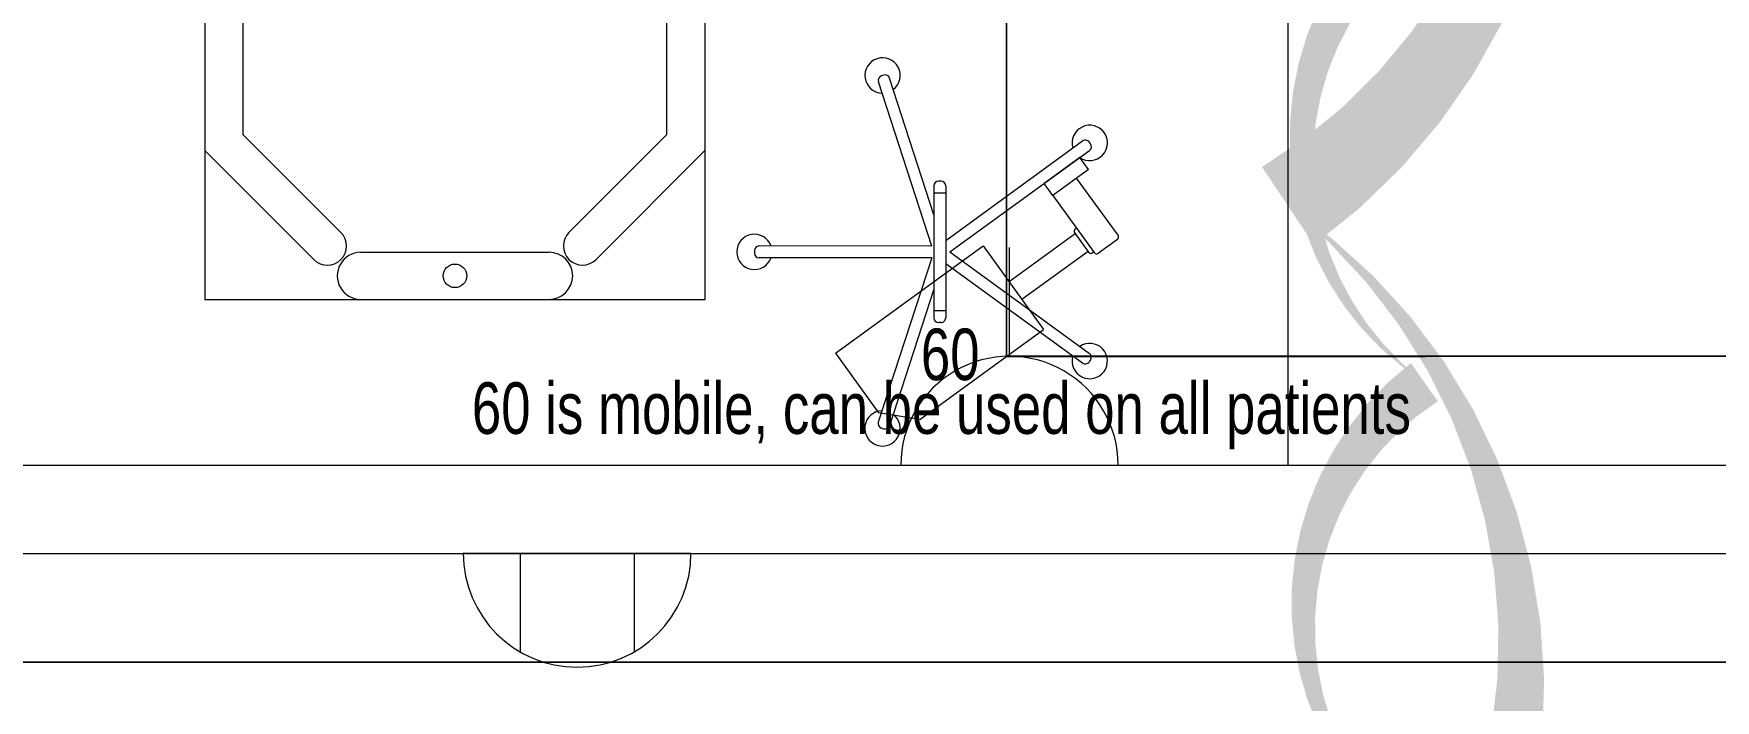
# Model space of a CAD drawing. Header units: metres. Extents: x 75097 to 220695, y -1557923 to -1361206.
# Drawn here: x 110130 to 112987, y -1461222 to -1460090 of the extents above; entities that cross this region are included whole.
import ezdxf

# ---------------------------------------------------------------- set-up
doc = ezdxf.new("R2010")
doc.units = ezdxf.units.M
doc.layers.get('0').update_dxf_attribs({"lineweight": 0})
for name, color, linetype, lineweight in [('A-100 - Copy$0$Medical Equipment and Furniture', 8, 'Continuous', 0), ('A-100 - Copy$0$Medical Equipment and Furniture1', 8, 'Continuous', 5), ('A-100 - Copy$0$Walls', 8, 'Continuous', 0)]:
    doc.layers.add(name, color=color, linetype=linetype, lineweight=lineweight)
for name, color, linetype, lineweight, true_color in [('E-POWR', 7, 'Continuous', 9, 0x4e7e3e), ('EXF', 7, 'Continuous', 0, 0x4e7e3e), ('REV 01', 7, 'Continuous', 0, 0xe41b4d)]:
    doc.layers.add(name, color=color, linetype=linetype, lineweight=lineweight, true_color=true_color)
doc.styles.add('A-100 - Copy$0$X3G_ENTITY_257CFD', font='swisscl.ttf', dxfattribs={"height": 200})

# ---------------------------------------------------------------- blocks, each defined once
blk = doc.blocks.new('NORMAL SOCKET')
at = {"layer": 'E-POWR'}
for p, q in [((0, 307.7), (0, 615.4)), ((-307.7, 0), (307.7, 0))]:
    blk.add_line(p, q, dxfattribs=at)
blk.add_ellipse((0, 0), major_axis=(32.8, 305.9), ratio=1, start_param=4.81904, end_param=7.960633, dxfattribs=at)
blk = doc.blocks.new('MECH UPDATED')
at = {"layer": 'EXF', "color": 85, "elevation": 0}
for points in [[(101035.6, -1363352.2), (101035.5, -1363739)], [(101035.6, -1363448.9), (101203.1, -1363448.9)], [(101035.5, -1363642.3), (101203, -1363642.4)]]:
    blk.add_lwpolyline(points, dxfattribs=at)
at = {"layer": 'EXF', "color": 85}
blk.add_arc((101035.5, -1363545.6, 0), 193.4, 269.9854, 89.9854, dxfattribs=at)
blk = doc.blocks.new('*X149')
for p, q in [((5, 3), (5, 3)), ((5, 3), (5, 3)), ((5, 3), (5, 3)), ((5, 3), (5, 3)), ((5, 3), (5, 3)), ((5, 3), (5, 3)), ((5, 3), (5, 3)), ((5, 3), (5, 3)), ((5, 3), (5, 3)), ((5, 3), (5, 3)), ((5, 3), (5, 3)), ((5, 3), (5, 3)), ((5, 3), (5, 3)), ((5, 3), (5, 3)), ((5, 3), (5, 3)), ((5, 3), (5, 3)), ((5, 3), (5, 3)), ((5, 3), (5, 3)), ((5, 3), (5, 3)), ((5, 3), (5, 3)), ((5, 3), (5, 3)), ((5, 3), (5, 3)), ((5, 3), (5, 3)), ((5, 3), (5, 3)), ((5, 3), (5, 3)), ((5, 3), (5, 3)), ((5, 3), (5, 3)), ((5, 3), (5, 3)), ((5, 3), (5, 3)), ((5, 3), (5, 3)), ((5, 3), (5, 3)), ((5, 3), (5, 3)), ((5, 3), (5, 3)), ((5, 3), (5, 3)), ((5, 3), (5, 3)), ((5, 3), (5, 3)), ((5, 3), (5, 3)), ((5, 3), (5, 3)), ((5, 3), (5, 3)), ((5, 3), (5, 3)), ((5, 3), (5, 3)), ((5, 3), (5, 3)), ((5, 3), (5, 3)), ((5, 3), (5, 3)), ((5, 3), (5, 3)), ((5, 3), (5, 3)), ((5, 3), (5, 3)), ((5, 3), (5, 3)), ((5, 3), (5, 3)), ((5, 3), (5, 3)), ((5, 3), (5, 3)), ((5, 3), (5, 3)), ((5, 3), (5, 3)), ((5, 3), (5, 3)), ((5, 3), (5, 3)), ((5, 3), (5, 3)), ((5, 3), (5, 3)), ((5, 3), (5, 3)), ((5, 3), (5, 3)), ((5, 3), (5, 3)), ((5, 3), (5, 3)), ((5, 3), (5, 3)), ((5, 3), (5, 3)), ((5, 3), (5, 3)), ((5, 3), (5, 3)), ((5, 3), (5, 3)), ((6, 3), (5, 3)), ((5, 3), (5, 3)), ((6, 3), (5, 3)), ((5, 3), (5, 3)), ((6, 3), (5, 3)), ((5, 3), (5, 3)), ((6, 3), (5, 3)), ((5, 3), (5, 3)), ((5, 3), (5, 3)), ((5, 3), (5, 3)), ((5, 3), (5, 3)), ((5, 3), (5, 3)), ((5, 3), (5, 3)), ((5, 3), (5, 3)), ((5, 3), (5, 3)), ((5, 3), (5, 3)), ((5, 3), (5, 3)), ((5, 3), (5, 3)), ((5, 3), (5, 3)), ((5, 3), (5, 3)), ((5, 3), (5, 3)), ((5, 3), (5, 3)), ((5, 3), (5, 3)), ((5, 3), (5, 3)), ((5, 3), (5, 3)), ((5, 3), (5, 3)), ((5, 3), (5, 3)), ((5, 3), (5, 3)), ((5, 3), (5, 3)), ((5, 3), (5, 3)), ((6, 3), (6, 3)), ((6, 3), (6, 3)), ((6, 3), (6, 3)), ((6, 3), (6, 3)), ((6, 3), (6, 3)), ((6, 3), (6, 3)), ((6, 3), (6, 3)), ((6, 3), (6, 3)), ((6, 3), (6, 3)), ((6, 3), (6, 3)), ((6, 3), (6, 3)), ((6, 3), (6, 3)), ((6, 3), (6, 3)), ((6, 3), (6, 3)), ((6, 3), (6, 3)), ((6, 3), (6, 3)), ((6, 3), (6, 3)), ((6, 3), (6, 3)), ((6, 3), (6, 3)), ((6, 3), (6, 3)), ((6, 3), (6, 3)), ((6, 3), (6, 3)), ((6, 3), (6, 3)), ((6, 3), (6, 3)), ((6, 3), (6, 3)), ((6, 3), (6, 3)), ((6, 3), (6, 3)), ((6, 3), (6, 3)), ((6, 3), (6, 3)), ((6, 3), (6, 3)), ((6, 3), (6, 3)), ((6, 3), (6, 3)), ((6, 3), (6, 3)), ((6, 3), (6, 3)), ((6, 3), (6, 3)), ((6, 3), (6, 3)), ((6, 3), (6, 3)), ((6, 3), (6, 3)), ((6, 3), (6, 3)), ((6, 3), (6, 3)), ((6, 3), (6, 3)), ((6, 3), (6, 3)), ((6, 3), (6, 3)), ((6, 3), (6, 3)), ((6, 3), (6, 3)), ((6, 3), (6, 3)), ((6, 3), (6, 3)), ((6, 3), (6, 3)), ((6, 3), (6, 3)), ((6, 3), (6, 3)), ((6, 3), (6, 3)), ((6, 3), (6, 3)), ((6, 3), (6, 3)), ((6, 3), (6, 3)), ((6, 3), (6, 3)), ((6, 3), (6, 3)), ((6, 3), (6, 3)), ((6, 3), (6, 3)), ((6, 3), (6, 3)), ((6, 3), (6, 3)), ((6, 3), (6, 3)), ((6, 3), (6, 3)), ((6, 3), (6, 3)), ((6, 3), (6, 3)), ((6, 3), (6, 3)), ((6, 3), (6, 3)), ((6, 3), (6, 3)), ((6, 3), (6, 3)), ((6, 3), (6, 3)), ((6, 3), (6, 3)), ((6, 3), (6, 3)), ((6, 3), (6, 3)), ((6, 3), (6, 3)), ((6, 3), (6, 3)), ((6, 3), (6, 3)), ((6, 3), (6, 3)), ((6, 3), (6, 3)), ((6, 3), (6, 3)), ((6, 3), (6, 3)), ((6, 3), (6, 3)), ((6, 3), (6, 3)), ((6, 3), (6, 3)), ((6, 3), (6, 3)), ((6, 3), (6, 3)), ((6, 3), (6, 3)), ((6, 3), (6, 3)), ((6, 3), (6, 3)), ((6, 3), (6, 3)), ((6, 3), (6, 3)), ((6, 3), (6, 3)), ((6, 3), (6, 3)), ((6, 3), (6, 3)), ((6, 3), (6, 3)), ((6, 3), (6, 3)), ((6, 3), (6, 3)), ((6, 3), (6, 3)), ((6, 3), (6, 3)), ((6, 3), (6, 3)), ((6, 3), (6, 3)), ((6, 3), (6, 3)), ((6, 3), (6, 3)), ((6, 3), (6, 3)), ((6, 3), (6, 3)), ((6, 3), (6, 3)), ((6, 3), (6, 3)), ((6, 3), (6, 3)), ((6, 3), (6, 3)), ((6, 3), (6, 3)), ((6, 3), (6, 3)), ((6, 3), (6, 3)), ((6, 3), (6, 3)), ((6, 3), (6, 3)), ((6, 3), (6, 3)), ((6, 3), (6, 3)), ((6, 3), (6, 3)), ((6, 3), (6, 3)), ((6, 3), (6, 3)), ((6, 3), (6, 3)), ((6, 3), (6, 3)), ((6, 3), (6, 3)), ((6, 3), (6, 3)), ((6, 3), (6, 3)), ((6, 3), (6, 3)), ((6, 3), (6, 3)), ((6, 3), (6, 3)), ((6, 3), (6, 3)), ((6, 3), (6, 3)), ((6, 3), (6, 3)), ((6, 3), (6, 3)), ((6, 3), (6, 3)), ((6, 3), (6, 3)), ((6, 3), (6, 3)), ((6, 3), (6, 3)), ((6, 3), (6, 3)), ((6, 3), (6, 3)), ((6, 3), (6, 3)), ((6, 3), (6, 3)), ((6, 3), (6, 3)), ((6, 3), (6, 3)), ((6, 3), (6, 3)), ((6, 3), (6, 3)), ((6, 3), (6, 3)), ((6, 3), (6, 3)), ((6, 3), (6, 3)), ((6, 3), (6, 3)), ((6, 3), (6, 3)), ((6, 3), (6, 3)), ((6, 3), (6, 3)), ((6, 3), (6, 3)), ((6, 3), (6, 3)), ((6, 3), (6, 3)), ((6, 3), (6, 3)), ((6, 3), (6, 3)), ((6, 3), (6, 3)), ((6, 3), (6, 3)), ((6, 3), (6, 3)), ((6, 3), (6, 3)), ((6, 3), (6, 3)), ((6, 3), (6, 3)), ((6, 3), (6, 3)), ((6, 3), (6, 3)), ((6, 3), (6, 3)), ((6, 3), (6, 3)), ((6, 3), (6, 3)), ((6, 3), (6, 3)), ((6, 3), (6, 3)), ((6, 3), (6, 3)), ((6, 3), (6, 3)), ((6, 3), (6, 3)), ((6, 3), (6, 3)), ((6, 3), (6, 3)), ((6, 3), (6, 3)), ((6, 3), (6, 3)), ((6, 3), (6, 3)), ((6, 3), (6, 3)), ((6, 3), (6, 3)), ((6, 3), (6, 3)), ((6, 3), (6, 3)), ((6, 3), (6, 3)), ((6, 3), (6, 3)), ((6, 3), (6, 3)), ((6, 3), (6, 3)), ((6, 3), (6, 3)), ((6, 3), (6, 3)), ((6, 3), (6, 3)), ((6, 3), (6, 3)), ((6, 3), (6, 3)), ((6, 3), (6, 3)), ((6, 3), (6, 3)), ((6, 3), (6, 3)), ((6, 3), (6, 3)), ((6, 3), (6, 3)), ((6, 3), (6, 3)), ((6, 3), (6, 3)), ((6, 3), (6, 3)), ((6, 3), (6, 3)), ((6, 3), (6, 3)), ((6, 3), (6, 3)), ((6, 3), (6, 3)), ((6, 3), (6, 3)), ((6, 3), (6, 3)), ((6, 3), (6, 3)), ((6, 3), (6, 3)), ((6, 3), (6, 3)), ((6, 3), (5, 3)), ((6, 3), (5, 3)), ((6, 3), (5, 3)), ((6, 3), (5, 3)), ((6, 3), (5, 3)), ((6, 3), (6, 3)), ((6, 3), (6, 3)), ((6, 3), (6, 3)), ((6, 3), (6, 3)), ((6, 3), (6, 3)), ((6, 3), (6, 3)), ((6, 3), (6, 3)), ((6, 3), (6, 3)), ((6, 3), (6, 3)), ((6, 3), (6, 3)), ((6, 3), (6, 3)), ((6, 3), (6, 3)), ((6, 3), (6, 3)), ((6, 3), (6, 3)), ((6, 3), (6, 3)), ((6, 3), (6, 3)), ((6, 3), (6, 3)), ((6, 3), (6, 3)), ((6, 3), (6, 3)), ((6, 3), (6, 3)), ((6, 3), (6, 3)), ((6, 3), (6, 3)), ((6, 3), (6, 3)), ((6, 3), (6, 3)), ((6, 3), (6, 3)), ((6, 3), (6, 3)), ((6, 3), (6, 3)), ((6, 3), (6, 3)), ((6, 3), (6, 3)), ((6, 3), (6, 3)), ((6, 3), (6, 3)), ((6, 3), (6, 3)), ((6, 3), (6, 3)), ((6, 3), (6, 3)), ((6, 3), (6, 3)), ((6, 3), (6, 3)), ((6, 3), (6, 3)), ((6, 3), (6, 3)), ((6, 3), (6, 3)), ((6, 3), (6, 3)), ((6, 3), (6, 3)), ((6, 3), (6, 3)), ((6, 3), (6, 3)), ((6, 3), (6, 3)), ((6, 3), (6, 3)), ((6, 3), (6, 3)), ((6, 3), (6, 3)), ((6, 3), (6, 3)), ((6, 3), (6, 3)), ((6, 3), (6, 3)), ((6, 3), (6, 3)), ((6, 3), (6, 3)), ((6, 3), (6, 3)), ((6, 3), (6, 3)), ((6, 3), (6, 3)), ((6, 3), (6, 3)), ((6, 3), (6, 3)), ((6, 3), (6, 3)), ((6, 3), (6, 3)), ((6, 3), (6, 3)), ((6, 3), (6, 3)), ((6, 3), (6, 3)), ((6, 3), (6, 3)), ((6, 3), (6, 3)), ((6, 3), (6, 3)), ((6, 3), (6, 3)), ((6, 3), (6, 3)), ((6, 3), (6, 3)), ((6, 3), (6, 3)), ((6, 3), (6, 3)), ((6, 3), (6, 3)), ((6, 3), (6, 3)), ((6, 3), (6, 3)), ((6, 3), (6, 3)), ((6, 3), (6, 3)), ((6, 3), (6, 3)), ((6, 3), (6, 3)), ((6, 3), (6, 3)), ((6, 3), (6, 3)), ((6, 3), (6, 3)), ((6, 3), (6, 3)), ((6, 3), (6, 3)), ((6, 3), (6, 3)), ((6, 3), (6, 3)), ((6, 3), (6, 3)), ((6, 3), (6, 3)), ((6, 3), (6, 3)), ((6, 3), (6, 3)), ((6, 3), (6, 3)), ((6, 3), (6, 3)), ((6, 3), (6, 3)), ((6, 3), (6, 3)), ((6, 3), (6, 3)), ((6, 3), (6, 3)), ((6, 3), (6, 3)), ((6, 3), (6, 3)), ((6, 3), (6, 3)), ((6, 3), (6, 3)), ((6, 3), (6, 3)), ((6, 3), (6, 3)), ((6, 3), (6, 3)), ((6, 3), (6, 3)), ((6, 3), (6, 3)), ((6, 3), (6, 3)), ((6, 3), (6, 3)), ((6, 3), (6, 3)), ((6, 3), (6, 3)), ((6, 3), (6, 3)), ((6, 3), (6, 3)), ((6, 3), (6, 3)), ((6, 3), (6, 3)), ((6, 3), (6, 3)), ((6, 3), (6, 3)), ((6, 3), (6, 3)), ((6, 3), (6, 3)), ((6, 3), (6, 3)), ((6, 3), (6, 3)), ((6, 3), (6, 3)), ((6, 3), (6, 3)), ((6, 3), (6, 3)), ((6, 3), (6, 3)), ((6, 3), (6, 3)), ((6, 3), (6, 3)), ((6, 3), (6, 3)), ((6, 3), (6, 3)), ((6, 3), (6, 3)), ((6, 3), (6, 3)), ((6, 3), (6, 3)), ((6, 3), (6, 3)), ((6, 3), (6, 3)), ((6, 3), (6, 3)), ((6, 3), (6, 3)), ((6, 3), (6, 3)), ((6, 3), (6, 3)), ((6, 3), (6, 3)), ((6, 3), (6, 3)), ((6, 3), (6, 3)), ((6, 3), (6, 3)), ((6, 3), (6, 3)), ((6, 3), (6, 3)), ((6, 3), (6, 3)), ((6, 3), (6, 3)), ((6, 3), (6, 3)), ((6, 3), (6, 3)), ((6, 3), (6, 3)), ((6, 3), (6, 3)), ((6, 3), (6, 3)), ((6, 3), (6, 3)), ((6, 3), (6, 3)), ((6, 3), (6, 3)), ((6, 3), (6, 3)), ((6, 3), (6, 3)), ((6, 3), (6, 3)), ((6, 3), (6, 3)), ((6, 3), (6, 3)), ((6, 3), (6, 3)), ((6, 3), (6, 3)), ((6, 3), (6, 3)), ((6, 3), (6, 3)), ((6, 3), (6, 3)), ((6, 3), (6, 3)), ((6, 3), (6, 3)), ((6, 3), (6, 3)), ((6, 3), (6, 3)), ((6, 3), (6, 3)), ((6, 3), (6, 3)), ((6, 3), (6, 3)), ((6, 3), (6, 3)), ((6, 3), (6, 3)), ((6, 3), (6, 3)), ((6, 3), (6, 3)), ((6, 3), (6, 3)), ((6, 3), (6, 3)), ((6, 3), (6, 3)), ((6, 3), (6, 3)), ((6, 3), (6, 3)), ((6, 3), (6, 3)), ((6, 3), (6, 3)), ((6, 3), (6, 3)), ((6, 3), (6, 3)), ((6, 3), (6, 3)), ((6, 3), (6, 3)), ((6, 3), (6, 3)), ((6, 3), (6, 3)), ((6, 3), (6, 3)), ((6, 3), (6, 3)), ((6, 3), (6, 3)), ((6, 3), (6, 3)), ((6, 3), (6, 3)), ((6, 3), (6, 3)), ((6, 3), (6, 3)), ((6, 3), (6, 3)), ((6, 3), (6, 3)), ((6, 3), (6, 3)), ((6, 3), (6, 3)), ((6, 3), (6, 3)), ((6, 3), (6, 3)), ((6, 3), (6, 3)), ((6, 3), (6, 3)), ((6, 3), (6, 3)), ((6, 3), (6, 3)), ((6, 3), (6, 3)), ((6, 3), (6, 3)), ((6, 3), (6, 3)), ((6, 3), (6, 3)), ((6, 3), (6, 3)), ((6, 3), (6, 3)), ((6, 3), (6, 3)), ((6, 3), (6, 3)), ((6, 3), (6, 3)), ((6, 3), (6, 3)), ((6, 3), (6, 3)), ((6, 3), (6, 3)), ((6, 3), (6, 3)), ((6, 3), (6, 3)), ((6, 3), (6, 3)), ((6, 3), (6, 3)), ((6, 3), (6, 3)), ((6, 3), (6, 3)), ((6, 3), (6, 3)), ((6, 3), (6, 3)), ((6, 3), (6, 3)), ((6, 3), (6, 3)), ((6, 3), (6, 3)), ((6, 3), (6, 3)), ((6, 3), (6, 3)), ((6, 3), (6, 3)), ((6, 3), (6, 3)), ((6, 3), (6, 3)), ((6, 3), (6, 3)), ((6, 3), (6, 3)), ((6, 3), (6, 3)), ((6, 3), (6, 3)), ((6, 3), (6, 3)), ((6, 3), (6, 3)), ((6, 3), (6, 3)), ((6, 3), (6, 3)), ((6, 3), (6, 3)), ((6, 3), (6, 3)), ((6, 3), (6, 3)), ((6, 3), (6, 3)), ((6, 3), (6, 3)), ((6, 3), (6, 3)), ((6, 3), (6, 3)), ((6, 3), (6, 3)), ((6, 3), (6, 3)), ((6, 3), (6, 3)), ((6, 3), (6, 3)), ((6, 3), (6, 3)), ((6, 3), (6, 3)), ((6, 3), (6, 3)), ((6, 3), (6, 3)), ((6, 3), (6, 3)), ((6, 3), (6, 3)), ((6, 3), (6, 3)), ((6, 3), (6, 3)), ((6, 3), (6, 3)), ((6, 3), (6, 3)), ((6, 3), (6, 3)), ((6, 3), (6, 3)), ((6, 3), (6, 3)), ((6, 3), (6, 3)), ((6, 3), (6, 3)), ((6, 3), (6, 3)), ((6, 3), (6, 3)), ((6, 3), (6, 3)), ((6, 3), (6, 3)), ((6, 3), (6, 3)), ((6, 3), (6, 3)), ((6, 3), (6, 3)), ((6, 3), (6, 3)), ((6, 3), (6, 3)), ((6, 3), (6, 3)), ((6, 3), (6, 3)), ((6, 3), (6, 3)), ((6, 3), (6, 3)), ((6, 3), (6, 3)), ((6, 3), (6, 3)), ((6, 3), (6, 3)), ((6, 3), (6, 3)), ((6, 3), (6, 3)), ((6, 3), (6, 3)), ((6, 3), (6, 3)), ((6, 3), (6, 3)), ((6, 3), (6, 3)), ((6, 3), (6, 3)), ((6, 3), (6, 3)), ((6, 3), (6, 3)), ((6, 3), (6, 3)), ((6, 3), (6, 3)), ((6, 3), (6, 3)), ((6, 3), (6, 3)), ((6, 3), (6, 3)), ((6, 3), (6, 3)), ((6, 3), (6, 3)), ((6, 3), (6, 3)), ((6, 3), (6, 3)), ((6, 3), (6, 3)), ((6, 3), (6, 3)), ((6, 3), (6, 3)), ((6, 3), (6, 3)), ((6, 3), (6, 3)), ((6, 3), (6, 3)), ((6, 3), (6, 3)), ((6, 3), (6, 3)), ((6, 3), (6, 3)), ((6, 3), (6, 3)), ((6, 3), (6, 3)), ((6, 3), (6, 3)), ((6, 3), (6, 3)), ((6, 3), (6, 3)), ((6, 3), (6, 3)), ((6, 3), (6, 3)), ((6, 3), (6, 3)), ((6, 3), (6, 3)), ((6, 3), (6, 3)), ((6, 3), (6, 3))]:
    blk.add_line(p, q)
blk = doc.blocks.new('*X150')
for p, q in [((13, 1), (13, 1)), ((13, 1), (13, 1)), ((13, 1), (13, 1)), ((13, 1), (13, 1)), ((13, 1), (13, 1)), ((13, 1), (13, 1)), ((13, 1), (13, 1)), ((13, 1), (13, 1)), ((13, 1), (13, 1)), ((13, 1), (13, 1)), ((13, 1), (13, 1)), ((13, 1), (13, 1)), ((13, 1), (13, 1)), ((13, 1), (13, 1)), ((13, 1), (13, 1)), ((13, 1), (14, 1)), ((13, 1), (14, 1)), ((13, 1), (14, 1)), ((13, 1), (13, 1)), ((13, 1), (13, 1)), ((13, 1), (13, 1)), ((13, 1), (13, 1)), ((13, 1), (13, 1)), ((13, 1), (13, 1)), ((13, 1), (13, 1)), ((13, 1), (13, 1)), ((13, 1), (13, 1)), ((13, 1), (13, 1)), ((13, 1), (13, 1)), ((13, 1), (13, 1)), ((13, 1), (13, 1)), ((13, 1), (13, 1)), ((13, 1), (13, 1)), ((13, 1), (13, 1)), ((13, 1), (13, 1)), ((13, 1), (13, 1)), ((13, 1), (13, 1)), ((13, 1), (13, 1)), ((13, 1), (13, 1)), ((13, 1), (13, 1)), ((13, 1), (13, 1)), ((13, 1), (13, 1)), ((13, 1), (13, 1)), ((13, 1), (13, 1)), ((13, 1), (13, 1)), ((13, 1), (13, 1)), ((13, 1), (13, 1)), ((13, 1), (13, 1)), ((13, 1), (13, 1)), ((13, 1), (13, 1)), ((13, 1), (13, 1)), ((13, 1), (13, 1)), ((13, 1), (13, 1)), ((13, 1), (13, 1)), ((13, 1), (13, 1)), ((13, 1), (13, 1)), ((13, 1), (13, 1)), ((13, 1), (13, 1)), ((13, 1), (13, 1)), ((13, 1), (13, 1)), ((13, 1), (13, 1)), ((13, 1), (13, 1)), ((13, 1), (13, 1)), ((13, 1), (13, 1)), ((13, 1), (13, 1)), ((13, 1), (13, 1)), ((13, 1), (13, 1)), ((13, 1), (13, 1)), ((13, 1), (13, 1)), ((13, 1), (13, 1)), ((13, 1), (13, 1)), ((13, 1), (13, 1)), ((13, 1), (13, 1)), ((13, 1), (13, 1)), ((13, 1), (13, 1)), ((13, 1), (13, 1)), ((13, 1), (13, 1)), ((13, 1), (13, 1)), ((13, 1), (13, 1)), ((13, 1), (13, 1)), ((13, 1), (13, 1)), ((13, 1), (13, 1)), ((13, 1), (13, 1)), ((13, 1), (13, 1)), ((13, 1), (13, 1)), ((13, 1), (13, 1)), ((13, 1), (13, 1)), ((13, 1), (13, 1)), ((13, 1), (13, 1)), ((13, 1), (13, 1)), ((13, 1), (13, 1)), ((13, 1), (13, 1)), ((13, 1), (13, 1)), ((13, 1), (13, 1)), ((13, 1), (13, 1)), ((13, 1), (13, 1)), ((13, 1), (13, 1)), ((13, 1), (13, 1)), ((13, 1), (13, 1)), ((13, 1), (13, 1)), ((13, 1), (13, 1)), ((13, 1), (13, 1)), ((13, 1), (13, 1)), ((13, 1), (13, 1)), ((13, 1), (13, 1)), ((13, 1), (13, 1)), ((13, 1), (13, 1)), ((13, 1), (13, 1)), ((13, 1), (13, 1)), ((13, 1), (13, 1)), ((13, 1), (13, 1)), ((13, 1), (13, 1)), ((13, 1), (13, 1)), ((13, 1), (13, 1)), ((13, 1), (13, 1)), ((13, 1), (13, 1)), ((13, 1), (13, 1)), ((13, 1), (13, 1)), ((13, 1), (13, 1)), ((13, 1), (13, 1)), ((13, 1), (13, 1)), ((13, 1), (13, 1)), ((13, 1), (13, 1)), ((13, 1), (14, 1)), ((13, 0), (13, 0)), ((13, 0), (13, 0)), ((13, 0), (13, 0)), ((13, 0), (13, 0)), ((13, 0), (13, 0)), ((13, 0), (13, 0)), ((13, 0), (13, 0)), ((13, 0), (13, 0)), ((13, 0), (13, 0)), ((13, 0), (13, 0)), ((13, 0), (13, 0)), ((13, 0), (13, 0)), ((13, 0), (13, 0)), ((13, 0), (13, 0)), ((13, 0), (13, 0)), ((13, 0), (13, 0)), ((13, 0), (13, 0)), ((13, 0), (13, 0)), ((13, 0), (13, 0)), ((13, 0), (13, 0)), ((13, 0), (13, 0)), ((13, 0), (13, 0)), ((13, 0), (13, 0)), ((13, 0), (13, 0)), ((13, 0), (13, 0)), ((13, 0), (13, 0)), ((13, 0), (13, 0)), ((13, 0), (13, 0)), ((13, 0), (13, 0)), ((13, 0), (13, 0)), ((13, 0), (13, 0)), ((13, 0), (13, 0)), ((13, 0), (13, 0)), ((13, 0), (13, 0)), ((13, 0), (13, 0)), ((13, 0), (13, 0)), ((13, 0), (13, 0)), ((13, 0), (13, 0)), ((13, 0), (13, 0)), ((13, 0), (13, 0)), ((13, 0), (13, 0)), ((13, 0), (13, 0)), ((13, 0), (13, 0)), ((13, 0), (13, 0)), ((13, 0), (13, 0)), ((13, 0), (13, 0)), ((13, 0), (13, 0)), ((13, 0), (13, 0)), ((13, 0), (14, 0)), ((13, 0), (14, 0)), ((13, 0), (13, 0)), ((13, 0), (14, 0)), ((14, 1), (14, 1)), ((14, 1), (14, 1)), ((14, 1), (14, 1)), ((14, 1), (14, 1)), ((14, 1), (14, 1)), ((14, 1), (14, 1)), ((14, 1), (14, 1)), ((14, 1), (14, 1)), ((14, 1), (14, 1)), ((14, 1), (14, 1)), ((14, 1), (14, 1)), ((14, 1), (14, 1)), ((14, 1), (14, 1)), ((14, 1), (14, 1)), ((14, 1), (14, 1)), ((14, 1), (14, 1)), ((14, 1), (14, 1)), ((14, 1), (14, 1)), ((14, 1), (14, 1)), ((14, 1), (14, 1)), ((14, 1), (14, 1)), ((14, 1), (14, 1)), ((14, 1), (14, 1)), ((14, 1), (14, 1)), ((14, 1), (14, 1)), ((14, 1), (14, 1)), ((14, 1), (14, 1)), ((14, 1), (14, 1)), ((14, 1), (14, 1)), ((14, 1), (14, 1)), ((14, 1), (14, 1)), ((14, 1), (14, 1)), ((14, 1), (14, 1)), ((14, 1), (14, 1)), ((14, 1), (14, 1)), ((14, 1), (14, 1)), ((14, 1), (14, 1)), ((14, 1), (14, 1)), ((14, 1), (14, 1)), ((14, 1), (14, 1)), ((14, 1), (14, 1)), ((14, 1), (14, 1)), ((14, 1), (14, 1)), ((14, 1), (14, 1)), ((14, 1), (14, 1)), ((14, 1), (14, 1)), ((14, 1), (14, 1)), ((14, 1), (14, 1)), ((14, 1), (14, 1)), ((14, 1), (14, 1)), ((14, 1), (14, 1)), ((14, 1), (14, 1)), ((14, 1), (14, 1)), ((14, 1), (14, 1)), ((14, 1), (14, 1)), ((14, 1), (14, 1)), ((14, 1), (14, 1)), ((14, 1), (14, 1)), ((14, 1), (14, 1)), ((14, 1), (14, 1)), ((14, 1), (14, 1)), ((14, 1), (14, 1)), ((14, 1), (14, 1)), ((14, 1), (14, 1)), ((14, 1), (14, 1)), ((14, 1), (14, 1)), ((14, 1), (14, 1)), ((14, 1), (14, 1)), ((14, 1), (14, 1)), ((14, 1), (14, 1)), ((14, 1), (14, 1)), ((14, 1), (14, 1)), ((14, 1), (14, 1)), ((14, 1), (14, 1)), ((14, 1), (14, 1)), ((14, 1), (14, 1)), ((14, 1), (14, 1)), ((14, 1), (14, 1)), ((14, 1), (14, 1)), ((14, 1), (14, 1)), ((14, 1), (14, 1)), ((14, 1), (14, 1)), ((14, 1), (14, 1)), ((14, 1), (14, 1)), ((14, 1), (14, 1)), ((14, 1), (14, 1)), ((14, 1), (14, 1)), ((14, 1), (14, 1)), ((14, 1), (14, 1)), ((14, 1), (14, 1)), ((14, 1), (14, 1)), ((14, 1), (14, 1)), ((14, 1), (14, 1)), ((14, 1), (14, 1)), ((14, 0), (14, 0)), ((14, 0), (14, 0)), ((14, 0), (14, 0)), ((14, 0), (14, 0)), ((14, 0), (14, 0)), ((14, 0), (14, 0)), ((14, 0), (14, 0)), ((14, 0), (14, 0)), ((14, 0), (14, 0)), ((14, 0), (14, 0)), ((14, 0), (14, 0)), ((14, 0), (14, 0)), ((14, 0), (14, 0)), ((14, 0), (14, 0)), ((14, 0), (14, 0)), ((14, 0), (14, 0)), ((14, 0), (14, 0)), ((14, 0), (14, 0)), ((14, 0), (14, 0)), ((14, 0), (14, 0)), ((14, 0), (14, 0)), ((14, 0), (14, 0)), ((14, 0), (14, 0)), ((14, 0), (14, 0)), ((14, 0), (14, 0)), ((14, 0), (14, 0)), ((14, 0), (14, 0)), ((14, 0), (14, 0)), ((14, 0), (14, 0)), ((14, 0), (14, 0)), ((14, 0), (14, 0)), ((14, 0), (14, 0)), ((14, 0), (14, 0)), ((14, 0), (14, 0)), ((14, 0), (14, 0)), ((14, 0), (14, 0)), ((14, 0), (14, 0)), ((14, 0), (14, 0)), ((14, 0), (14, 0)), ((14, 0), (14, 0)), ((14, 0), (14, 0)), ((14, 0), (14, 0)), ((14, 0), (14, 0)), ((14, 0), (14, 0)), ((14, 0), (14, 0)), ((14, 0), (14, 0)), ((14, 0), (14, 0)), ((14, 0), (14, 0)), ((13, 0), (13, 0)), ((13, 0), (14, 0)), ((13, 0), (13, 0)), ((13, 0), (14, 0)), ((13, 0), (13, 0)), ((13, 0), (14, 0)), ((13, 0), (13, 0)), ((13, 0), (13, 0)), ((13, 0), (13, 0)), ((13, 0), (13, 0)), ((13, 0), (14, 0)), ((13, 0), (13, 0)), ((13, 0), (14, 0)), ((13, 0), (13, 0)), ((13, 0), (14, 0)), ((13, 0), (13, 0)), ((13, 0), (14, 0)), ((13, 0), (13, 0)), ((13, 0), (14, 0)), ((13, 0), (13, 0)), ((13, 0), (14, 0)), ((13, 0), (13, 0)), ((13, 0), (14, 0)), ((13, 0), (13, 0)), ((13, 0), (13, 0)), ((13, 0), (13, 0)), ((13, 0), (14, 0)), ((13, 0), (13, 0)), ((13, 0), (14, 0)), ((13, 0), (13, 0)), ((13, 0), (14, 0)), ((13, 0), (13, 0)), ((13, 0), (14, 0)), ((13, 0), (13, 0)), ((13, 0), (13, 0)), ((13, 0), (13, 0)), ((13, 0), (13, 0)), ((13, 0), (13, 0)), ((13, 0), (13, 0)), ((13, 0), (13, 0)), ((13, 0), (13, 0)), ((13, 0), (13, 0)), ((13, 0), (13, 0)), ((13, 0), (13, 0)), ((13, 0), (13, 0)), ((13, 0), (13, 0)), ((13, 0), (13, 0)), ((13, 0), (13, 0)), ((13, 0), (13, 0)), ((13, 0), (13, 0)), ((13, 0), (13, 0)), ((13, 0), (13, 0)), ((13, 0), (13, 0)), ((13, 0), (13, 0)), ((13, 0), (13, 0)), ((13, 0), (13, 0)), ((13, 0), (13, 0)), ((13, 0), (13, 0)), ((13, 0), (13, 0)), ((13, 0), (13, 0)), ((13, 0), (13, 0)), ((13, 0), (13, 0)), ((13, 0), (13, 0)), ((13, 0), (13, 0)), ((13, -1), (13, -1)), ((13, -1), (13, -1)), ((13, -1), (13, -1)), ((13, -1), (13, -1)), ((13, -1), (13, -1)), ((13, -1), (14, -1)), ((13, -1), (13, -1)), ((14, 0), (14, 0)), ((14, 0), (14, 0)), ((14, 0), (14, 0)), ((14, 0), (14, 0)), ((14, 0), (14, 0)), ((14, 0), (14, 0)), ((14, 0), (14, 0)), ((14, 0), (14, 0)), ((14, 0), (14, 0)), ((14, 0), (14, 0)), ((14, 0), (14, 0)), ((14, 0), (14, 0)), ((14, 0), (14, 0)), ((14, 0), (14, 0)), ((14, 0), (14, 0)), ((13, 0), (14, 0)), ((14, 0), (14, 0)), ((14, 0), (14, 0)), ((14, 0), (14, 0)), ((14, 0), (14, 0)), ((14, 0), (14, 0)), ((14, 0), (14, 0)), ((14, 0), (14, 0)), ((14, 0), (14, 0)), ((14, 0), (14, 0)), ((14, 0), (14, 0)), ((14, 0), (14, 0)), ((14, 0), (14, 0)), ((14, 0), (14, 0)), ((14, 0), (14, 0)), ((14, 0), (14, 0)), ((14, 0), (14, 0)), ((14, 0), (14, 0)), ((14, 0), (14, 0)), ((14, 0), (14, 0)), ((14, 0), (14, 0)), ((14, 0), (14, 0)), ((14, 0), (14, 0)), ((14, 0), (14, 0)), ((14, 0), (14, 0)), ((14, 0), (14, 0)), ((14, 0), (14, 0)), ((14, 0), (14, 0)), ((14, 0), (14, 0)), ((14, 0), (14, 0)), ((14, 0), (14, 0)), ((14, 0), (14, 0)), ((14, 0), (14, 0)), ((14, 0), (14, 0)), ((14, 0), (14, 0)), ((14, -1), (14, -1)), ((14, -1), (14, -1)), ((14, -1), (14, -1)), ((14, -1), (14, -1)), ((14, -1), (14, -1))]:
    blk.add_line(p, q)
blk = doc.blocks.new('A-100 - Copy$0$HF16786E-P')
at = {"layer": 'A-100 - Copy$0$Medical Equipment and Furniture1'}
for p, q in [((0, 0.425), (-2.14, 0.425)), ((-0.2531, 0.425), (-0.0678, 0.2397)), ((0, -0.425), (0, 0.425)), ((-0.28, 0.36), (-1.86, 0.36)), ((-0.28, 0.36), (-0.1137, 0.1937)), ((-0.08, -0.16), (-0.08, 0.16)), ((-0.1136, -0.1936), (-0.28, -0.36)), ((-0.0676, -0.2396), (-0.2531, -0.425)), ((-1.86, -0.36), (-0.28, -0.36)), ((-2.14, -0.425), (0, -0.425))]:
    blk.add_line(p, q, dxfattribs=at)
for points in [[(0, 0.425), (0, 0.425), (0, 0.425), (0, 0.425), (0, 0.425), (0, 0.425), (0, 0.425), (0, 0.425), (0, 0.425), (0, 0.425), (0, 0.425), (0, 0.425), (0, 0.425), (0, 0.425), (0, 0.425), (0, 0.425), (0, 0.425), (0, 0.425), (0, 0.425), (0, 0.425), (0, 0.425), (0, 0.425), (0, 0.425), (0, 0.425), (0, 0.425), (0, 0.425), (0, 0.425), (0, 0.425), (0, 0.425), (0, 0.425), (0, 0.425), (0, 0.425), (0, 0.425), (0, 0.425), (0, 0.425), (0, 0.425), (0, 0.425), (0, 0.425), (0, 0.425), (0, 0.425), (0, 0.425), (0, 0.425), (0, 0.425), (0, 0.425), (0, 0.425), (0, 0.425), (0, 0.425), (0, 0.425), (0, 0.425), (0, 0.425), (0, 0.425), (0, 0.425), (0, 0.425), (0, 0.425), (0, 0.425), (0, 0.425), (0, 0.425), (0, 0.425), (0, 0.425), (0, 0.425), (0, 0.425), (0, 0.425), (0, 0.425), (0, 0.425), (0, 0.425), (0, 0.425), (0, 0.425), (0, 0.425), (0, 0.425), (0, 0.425), (0, 0.425), (0, 0.425), (0, 0.425), (0, 0.425), (0, 0.425), (0, 0.425), (0, 0.425), (0, 0.425), (0, 0.425), (0, 0.425), (0, 0.425), (0, 0.425), (0, 0.425), (0, 0.425), (0, 0.425), (0, 0.425), (0, 0.425), (0, 0.425), (0, 0.425), (0, 0.425), (0, 0.425), (0, 0.425), (0, 0.425), (0, 0.425), (0, 0.425), (0, 0.425), (0, 0.425), (0, 0.425), (0, 0.425), (0, 0.425), (0, 0.425), (0, 0.425), (0, 0.425), (0, 0.425), (0, 0.425), (0, 0.425), (0, 0.425), (0, 0.425), (0, 0.425), (0, 0.425), (0, 0.425), (0, 0.425), (0, 0.425), (0, 0.425), (0, 0.425), (0, 0.425), (0, 0.425), (0, 0.425), (0, 0.425), (0, 0.425), (0, 0.425), (0, 0.425), (0, 0.425), (0, 0.425), (0, 0.425), (0, 0.425), (0, 0.425), (0, 0.425), (0, 0.425), (0, 0.425), (0, 0.425), (0, 0.425), (0, 0.425), (0, 0.425), (0, 0.425), (0, 0.425), (0, 0.425), (0, 0.425), (0, 0.425), (0, 0.425), (0, 0.425), (0, 0.425), (0, 0.425), (0, 0.425), (0, 0.425), (0, 0.425), (0, 0.425), (0, 0.425), (0, 0.425), (0, 0.425), (0, 0.425), (0, 0.425), (0, 0.425), (0, 0.425), (0, 0.425), (0, 0.425), (0, 0.425), (0, 0.425), (0, 0.425), (0, 0.425), (0, 0.425), (0, 0.425), (0, 0.425), (0, 0.425), (0, 0.425), (0, 0.425), (0, 0.425), (0, 0.425), (0, 0.425), (0, 0.425), (0, 0.425), (0, 0.425), (0, 0.425), (0, 0.425), (0, 0.425), (0, 0.425), (0, 0.425), (0, 0.425), (0, 0.425), (0, 0.425), (0, 0.425), (0, 0.425), (0, 0.425), (0, 0.425), (0, 0.425), (0, 0.425), (0, 0.425), (0, 0.425), (0, 0.425), (0, 0.425), (0, 0.425), (0, 0.425), (0, 0.425), (0, 0.425), (0, 0.425), (0, 0.425), (0, 0.425), (0, 0.425), (0, 0.425), (0, 0.425), (0, 0.425), (0, 0.425), (0, 0.425), (0, 0.425), (0, 0.425), (0, 0.425), (0, 0.425), (0, 0.425), (0, 0.425), (0, 0.425), (0, 0.425), (0, 0.425), (0, 0.425), (0, 0.425), (0, 0.425), (0, 0.425), (0, 0.425), (0, 0.425), (0, 0.425)], [(0, 0.425), (0, 0.425), (0, 0.425), (0, 0.425), (0, 0.425), (0, 0.425), (0, 0.425), (0, 0.425), (0, 0.425), (0, 0.425), (0, 0.425), (0, 0.425), (0, 0.425), (0, 0.425), (0, 0.425), (0, 0.425), (0, 0.425), (0, 0.425), (0, 0.425), (0, 0.425), (0, 0.425), (0, 0.425), (0, 0.425), (0, 0.425), (0, 0.425), (0, 0.425), (0, 0.425), (0, 0.425), (0, 0.425), (0, 0.425), (0, 0.425), (0, 0.425), (0, 0.425), (0, 0.425), (0, 0.425), (0, 0.425), (0, 0.425), (0, 0.425), (0, 0.425), (0, 0.425), (0, 0.425), (0, 0.425), (0, 0.425), (0, 0.425), (0, 0.425), (0, 0.425), (0, 0.425), (0, 0.425), (0, 0.425), (0, 0.425), (0, 0.425), (0, 0.425), (0, 0.425), (0, 0.425), (0, 0.425), (0, 0.425), (0, 0.425), (0, 0.425), (0, 0.425), (0, 0.425), (0, 0.425), (0, 0.425), (0, 0.425), (0, 0.425), (0, 0.425), (0, 0.425), (0, 0.425), (0, 0.425), (0, 0.425), (0, 0.425), (0, 0.425), (0, 0.425), (0, 0.425), (0, 0.425), (0, 0.425), (0, 0.425), (0, 0.425), (0, 0.425), (0, 0.425), (0, 0.425), (0, 0.425), (0, 0.425), (0, 0.425), (0, 0.425), (0, 0.425), (0, 0.425), (0, 0.425), (0, 0.425), (0, 0.425), (0, 0.425), (0, 0.425), (0, 0.425), (0, 0.425), (0, 0.425), (0, 0.425), (0, 0.425), (0, 0.425), (0, 0.425), (0, 0.425), (0, 0.425), (0, 0.425), (0, 0.425), (0, 0.425), (0, 0.425), (0, 0.425), (0, 0.425), (0, 0.425), (0, 0.425), (0, 0.425), (0, 0.425), (0, 0.425), (0, 0.425), (0, 0.425), (0, 0.425), (0, 0.425), (0, 0.425), (0, 0.425), (0, 0.425), (0, 0.425), (0, 0.425), (0, 0.425), (0, 0.425), (0, 0.425), (0, 0.425), (0, 0.425), (0, 0.425), (0, 0.425), (0, 0.425), (0, 0.425), (0, 0.425), (0, 0.425), (0, 0.425), (0, 0.425), (0, 0.425), (0, 0.425), (0, 0.425), (0, 0.425), (0, 0.425), (0, 0.425), (0, 0.425), (0, 0.425), (0, 0.425), (0, 0.425), (0, 0.425), (0, 0.425), (0, 0.425), (0, 0.425), (0, 0.425), (0, 0.425), (0, 0.425), (0, 0.425), (0, 0.425), (0, 0.425), (0, 0.425), (0, 0.425), (0, 0.425), (0, 0.425), (0, 0.425), (0, 0.425), (0, 0.425), (0, 0.425), (0, 0.425), (0, 0.425), (0, 0.425), (0, 0.425), (0, 0.425), (0, 0.425), (0, 0.425), (0, 0.425), (0, 0.425), (0, 0.425), (0, 0.425), (0, 0.425), (0, 0.425), (0, 0.425), (0, 0.425), (0, 0.425), (0, 0.425), (0, 0.425), (0, 0.425), (0, 0.425), (0, 0.425), (0, 0.425), (0, 0.425), (0, 0.425), (0, 0.425), (0, 0.425), (0, 0.425), (0, 0.425), (0, 0.425), (0, 0.425), (0, 0.425), (0, 0.425), (0, 0.425), (0, 0.425), (0, 0.425), (0, 0.425), (0, 0.425), (0, 0.425), (0, 0.425), (0, 0.425), (0, 0.425), (0, 0.425), (0, 0.425), (0, 0.425), (0, 0.425), (0, 0.425), (0, 0.425), (0, 0.425), (0, 0.425), (0, 0.425), (0, 0.425), (0, 0.425), (0, 0.425)], [(0, 0.425), (0, 0.425), (0, 0.425), (0, 0.425), (0, 0.425), (0, 0.425), (0, 0.425), (0, 0.425), (0, 0.425), (0, 0.425), (0, 0.425), (0, 0.425), (0, 0.425), (0, 0.425), (0, 0.425), (0, 0.425), (0, 0.425), (0, 0.425), (0, 0.425), (0, 0.425), (0, 0.425), (0, 0.425), (0, 0.425), (0, 0.425), (0, 0.425), (0, 0.425), (0, 0.425), (0, 0.425), (0, 0.425), (0, 0.425), (0, 0.425), (0, 0.425), (0, 0.425), (0, 0.425), (0, 0.425), (0, 0.425), (0, 0.425), (0, 0.425), (0, 0.425), (0, 0.425), (0, 0.425), (0, 0.425), (0, 0.425), (0, 0.425), (0, 0.425), (0, 0.425), (0, 0.425), (0, 0.425), (0, 0.425), (0, 0.425), (0, 0.425), (0, 0.425), (0, 0.425), (0, 0.425), (0, 0.425), (0, 0.425), (0, 0.425), (0, 0.425), (0, 0.425), (0, 0.425), (0, 0.425), (0, 0.425), (0, 0.425), (0, 0.425), (0, 0.425), (0, 0.425), (0, 0.425), (0, 0.425), (0, 0.425), (0, 0.425), (0, 0.425), (0, 0.425), (0, 0.425), (0, 0.425), (0, 0.425), (0, 0.425), (0, 0.425), (0, 0.425), (0, 0.425), (0, 0.425), (0, 0.425), (0, 0.425), (0, 0.425), (0, 0.425), (0, 0.425), (0, 0.425), (0, 0.425), (0, 0.425), (0, 0.425), (0, 0.425), (0, 0.425), (0, 0.425), (0, 0.425), (0, 0.425), (0, 0.425), (0, 0.425), (0, 0.425), (0, 0.425), (0, 0.425), (0, 0.425), (0, 0.425), (0, 0.425), (0, 0.425), (0, 0.425), (0, 0.425), (0, 0.425), (0, 0.425), (0, 0.425), (0, 0.425), (0, 0.425), (0, 0.425), (0, 0.425), (0, 0.425), (0, 0.425), (0, 0.425), (0, 0.425), (0, 0.425), (0, 0.425), (0, 0.425), (0, 0.425), (0, 0.425), (0, 0.425), (0, 0.425), (0, 0.425), (0, 0.425), (0, 0.425), (0, 0.425), (0, 0.425), (0, 0.425), (0, 0.425), (0, 0.425), (0, 0.425), (0, 0.425), (0, 0.425), (0, 0.425), (0, 0.425), (0, 0.425), (0, 0.425), (0, 0.425), (0, 0.425), (0, 0.425), (0, 0.425), (0, 0.425), (0, 0.425), (0, 0.425), (0, 0.425), (0, 0.425), (0, 0.425), (0, 0.425), (0, 0.425), (0, 0.425), (0, 0.425), (0, 0.425), (0, 0.425), (0, 0.425), (0, 0.425), (0, 0.425), (0, 0.425), (0, 0.425), (0, 0.425), (0, 0.425), (0, 0.425), (0, 0.425), (0, 0.425), (0, 0.425), (0, 0.425), (0, 0.425), (0, 0.425), (0, 0.425), (0, 0.425), (0, 0.425), (0, 0.425), (0, 0.425), (0, 0.425), (0, 0.425), (0, 0.425), (0, 0.425), (0, 0.425), (0, 0.425), (0, 0.425), (0, 0.425), (0, 0.425), (0, 0.425), (0, 0.425), (0, 0.425), (0, 0.425), (0, 0.425), (0, 0.425), (0, 0.425), (0, 0.425), (0, 0.425), (0, 0.425), (0, 0.425), (0, 0.425), (0, 0.425), (0, 0.425), (0, 0.425), (0, 0.425), (0, 0.425), (0, 0.425), (0, 0.425), (0, 0.425), (0, 0.425), (0, 0.425), (0, 0.425), (0, 0.425), (0, 0.425), (0, 0.425), (0, 0.425), (0, 0.425), (0, 0.425), (0, 0.425), (0, 0.425), (0, 0.425), (0, 0.425), (0, 0.425), (0, 0.425), (0, 0.425), (0, 0.425), (0, 0.425), (0, 0.425), (0, 0.425), (0, 0.425), (0, 0.425), (0, 0.425), (0, 0.425), (0, 0.425), (0, 0.425), (0, 0.425), (0, 0.425), (0, 0.425), (0, 0.425), (0, 0.425), (0, 0.425), (0, 0.425), (0, 0.425), (0, 0.425), (0, 0.425), (0, 0.425), (0, 0.425), (0, 0.425), (0, 0.425), (0, 0.425), (0, 0.425), (0, 0.425), (0, 0.425), (0, 0.425), (0, 0.425), (0, 0.425), (0, 0.425), (0, 0.425), (0, 0.425), (0, 0.425), (0, 0.425), (0, 0.425), (0, 0.425), (0, 0.425), (0, 0.425), (0, 0.425), (0, 0.425), (0, 0.425), (0, 0.425), (0, 0.425), (0, 0.425), (0, 0.425), (0, 0.425), (0, 0.425), (0, 0.425), (0, 0.425), (0, 0.425), (0, 0.425), (0, 0.425), (0, 0.425), (0, 0.425), (0, 0.425), (0, 0.425), (0, 0.425)]]:
    blk.add_lwpolyline(points, close=True, dxfattribs=at)
for points in [[(0, 0.425), (0, 0.425), (0, 0.425), (0, 0.425), (0, 0.425), (0, 0.425), (0, 0.425), (0, 0.425), (0, 0.425), (0, 0.425), (0, 0.425), (0, 0.425), (0, 0.425), (0, 0.425), (0, 0.425)], [(0, 0.425), (0, 0.425), (0, 0.425), (0, 0.425), (0, 0.425), (0, 0.425), (0, 0.425), (0, 0.425), (0, 0.425), (0, 0.425), (0, 0.425), (0, 0.425), (0, 0.425), (0, 0.425), (0, 0.425), (0, 0.425), (0, 0.425), (0, 0.425), (0, 0.425), (0, 0.425), (0, 0.425), (0, 0.425), (0, 0.425), (0, 0.425), (0, 0.425), (0, 0.425), (0, 0.425), (0, 0.425), (0, 0.425), (0, 0.425), (0, 0.425), (0, 0.425), (0, 0.425), (0, 0.425), (0, 0.425), (0, 0.425), (0, 0.425), (0, 0.425), (0, 0.425), (0, 0.425), (0, 0.425), (0, 0.425), (0, 0.425), (0, 0.425), (0, 0.425), (0, 0.425), (0, 0.425), (0, 0.425), (0, 0.425), (0, 0.425), (0, 0.425), (0, 0.425), (0, 0.425), (0, 0.425), (0, 0.425), (0, 0.425), (0, 0.425), (0, 0.425), (0, 0.425), (0, 0.425), (0, 0.425), (0, 0.425), (0, 0.425), (0, 0.425), (0, 0.425), (0, 0.425), (0, 0.425), (0, 0.425), (0, 0.425), (0, 0.425), (0, 0.425), (0, 0.425), (0, 0.425), (0, 0.425), (0, 0.425), (0, 0.425), (0, 0.425), (0, 0.425), (0, 0.425), (0, 0.425), (0, 0.425), (0, 0.425), (0, 0.425), (0, 0.425), (0, 0.425), (0, 0.425), (0, 0.425), (0, 0.425), (0, 0.425)], [(0, 0.425), (0, 0.425), (0, 0.425), (0, 0.425), (0, 0.425), (0, 0.425), (0, 0.425), (0, 0.425), (0, 0.425), (0, 0.425), (0, 0.425), (0, 0.425), (0, 0.425), (0, 0.425), (0, 0.425), (0, 0.425), (0, 0.425), (0, 0.425), (0, 0.425), (0, 0.425), (0, 0.425), (0, 0.425), (0, 0.425), (0, 0.425), (0, 0.425), (0, 0.425), (0, 0.425), (0, 0.425), (0, 0.425), (0, 0.425), (0, 0.425), (0, 0.425), (0, 0.425), (0, 0.425), (0, 0.425), (0, 0.425), (0, 0.425), (0, 0.425), (0, 0.425), (0, 0.425), (0, 0.425), (0, 0.425), (0, 0.425), (0, 0.425), (0, 0.425), (0, 0.425), (0, 0.425), (0, 0.425), (0, 0.425), (0, 0.425), (0, 0.425), (0, 0.425), (0, 0.425), (0, 0.425), (0, 0.425), (0, 0.425), (0, 0.425), (0, 0.425), (0, 0.425), (0, 0.425), (0, 0.425), (0, 0.425), (0, 0.425), (0, 0.425), (0, 0.425), (0, 0.425), (0, 0.425), (0, 0.425), (0, 0.425), (0, 0.425), (0, 0.425), (0, 0.425), (0, 0.425), (0, 0.425), (0, 0.425), (0, 0.425), (0, 0.425), (0, 0.425), (0, 0.425), (0, 0.425), (0, 0.425), (0, 0.425), (0, 0.425), (0, 0.425), (0, 0.425), (0, 0.425), (0, 0.425), (0, 0.425), (0, 0.425), (0, 0.425), (0, 0.425), (0, 0.425), (0, 0.425), (0, 0.425), (0, 0.425), (0, 0.425), (0, 0.425), (0, 0.425), (0, 0.425), (0, 0.425), (0, 0.425), (0, 0.425), (0, 0.425), (0, 0.425), (0, 0.425), (0, 0.425), (0, 0.425), (0, 0.425), (0, 0.425), (0, 0.425), (0, 0.425)], [(0, 0.425), (0, 0.425), (0, 0.425), (0, 0.425), (0, 0.425), (0, 0.425), (0, 0.425), (0, 0.425), (0, 0.425), (0, 0.425), (0, 0.425), (0, 0.425), (0, 0.425), (0, 0.425), (0, 0.425), (0, 0.425), (0, 0.425), (0, 0.425), (0, 0.425), (0, 0.425), (0, 0.425), (0, 0.425), (0, 0.425), (0, 0.425), (0, 0.425), (0, 0.425), (0, 0.425), (0, 0.425), (0, 0.425), (0, 0.425), (0, 0.425), (0, 0.425), (0, 0.425), (0, 0.425), (0, 0.425), (0, 0.425), (0, 0.425), (0, 0.425), (0, 0.425), (0, 0.425), (0, 0.425), (0, 0.425), (0, 0.425), (0, 0.425), (0, 0.425), (0, 0.425), (0, 0.425), (0, 0.425), (0, 0.425), (0, 0.425), (0, 0.425), (0, 0.425), (0, 0.425), (0, 0.425)], [(0, 0.425), (0, 0.425), (0, 0.425), (0, 0.425), (0, 0.425), (0, 0.425), (0, 0.425), (0, 0.425), (0, 0.425), (0, 0.425), (0, 0.425), (0, 0.425), (0, 0.425), (0, 0.425), (0, 0.425), (0, 0.425), (0, 0.425)], [(0, 0.425), (0, 0.425), (0, 0.425), (0, 0.425), (0, 0.425), (0, 0.425), (0, 0.425), (0, 0.425), (0, 0.425), (0, 0.425)], [(0, 0.425), (0, 0.425), (0, 0.425), (0, 0.425), (0, 0.425), (0, 0.425), (0, 0.425), (0, 0.425), (0, 0.425), (0, 0.425)], [(0, 0.425), (0, 0.425), (0, 0.425), (0, 0.425), (0, 0.425), (0, 0.425), (0, 0.425)], [(0, 0.425), (0, 0.425), (0, 0.425), (0, 0.425), (0, 0.425), (0, 0.425), (0, 0.425), (0, 0.425), (0, 0.425), (0, 0.425), (0, 0.425), (0, 0.425)], [(0, 0.425), (0, 0.425), (0, 0.425), (0, 0.425), (0, 0.425), (0, 0.425), (0, 0.425)], [(0, 0.425), (0, 0.425), (0, 0.425), (0, 0.425), (0, 0.425), (0, 0.425), (0, 0.425), (0, 0.425), (0, 0.425), (0, 0.425)], [(0, 0.425), (0, 0.425), (0, 0.425), (0, 0.425), (0, 0.425), (0, 0.425), (0, 0.425), (0, 0.425)], [(0, 0.425), (0, 0.425), (0, 0.425), (0, 0.425), (0, 0.425), (0, 0.425), (0, 0.425), (0, 0.425), (0, 0.425), (0, 0.425), (0, 0.425), (0, 0.425), (0, 0.425), (0, 0.425), (0, 0.425), (0, 0.425), (0, 0.425), (0, 0.425)], [(0, 0.425), (0, 0.425), (0, 0.425), (0, 0.425), (0, 0.425), (0, 0.425), (0, 0.425), (0, 0.425), (0, 0.425), (0, 0.425)], [(0, 0.425), (0, 0.425), (0, 0.425), (0, 0.425), (0, 0.425), (0, 0.425), (0, 0.425), (0, 0.425), (0, 0.425)]]:
    blk.add_lwpolyline(points, dxfattribs=at)
blk.add_circle((-0.04, 0), 0.02, dxfattribs=at)
for centre, radius, start, end in [((-0.0908, 0.2167), 0.0325, 225, 45), ((-0.04, 0.16), 0.04, 0, 180), ((-0.04, -0.16), 0.04, 180, 0), ((-0.0906, -0.2166), 0.0325, 315, 135)]:
    blk.add_arc(centre, radius, start, end, dxfattribs=at)
for name, xscale, yscale, zscale in [('*X149', 8.593299999999998e-11, 8.593299999999998e-11, 8.593299999999998e-11), ('*X150', 5.4996e-11, 5.4996e-11, 5.4996e-11)]:
    blk.add_blockref(name, (0, 0.425), dxfattribs=dict(at, xscale=xscale, yscale=yscale, zscale=zscale))
blk = doc.blocks.new('A-100 - Copy$0$HF12177-P')
for p, q in [((0, 0), (-0.1724, 0.2372)), ((0, 0), (0.1724, 0.2372)), ((-0.0196, -0.007), (-0.1885, 0.2255)), ((0.0196, -0.007), (0.1885, 0.2255)), ((-0.0631, -0.027), (-0.2951, -0.1024)), ((-0.12, -0.015), (-0.12, -0.019)), ((-0.112, -0.007), (0.112, -0.007)), ((-0.112, -0.027), (0.112, -0.027)), ((-0.1, -0.007), (-0.1, -0.027)), ((0.0631, -0.027), (0.2951, -0.1024)), ((0.1, -0.007), (0.1, -0.027)), ((0.12, -0.015), (0.12, -0.019)), ((-0.01, -0.0308), (-0.2889, -0.1214)), ((-0.01, -0.0308), (-0.01, -0.324)), ((0.01, -0.0308), (0.01, -0.324)), ((0.01, -0.0308), (0.2889, -0.1214))]:
    blk.add_line(p, q)
for centre, radius, start, end in [((-0.1852, 0.2378), 0.03, 325.4712, 286.5288), ((0.1852, 0.2378), 0.03, 253.4712, 214.5288), ((-0.1821, 0.2302), 0.008, 126.3733, 216), ((0, -0.017), 0.315, 125.6267, 126.3733), ((-0.1788, 0.2325), 0.008, 36, 125.6267), ((0.1788, 0.2325), 0.008, 54.3733, 144), ((0, -0.017), 0.315, 53.6267, 54.3733), ((0.1821, 0.2302), 0.008, 324, 53.6267), ((-0.112, -0.015), 0.008, 90, 180), ((-0.112, -0.019), 0.008, 180, 270), ((0.112, -0.015), 0.008, 0, 90), ((0.112, -0.019), 0.008, 270, 0), ((-0.2996, -0.1144), 0.03, 37.4712, 358.5288), ((0.2996, -0.1144), 0.03, 181.4712, 142.5288), ((-0.2926, -0.11), 0.008, 108, 197.6267), ((0, -0.017), 0.315, 197.6267, 198.3733), ((0.2926, -0.11), 0.008, 342.3733, 72), ((0, -0.017), 0.315, 341.6267, 342.3733), ((-0.2914, -0.1138), 0.008, 198.3733, 288), ((0.2914, -0.1138), 0.008, 252, 341.6267), ((0, -0.332), 0.03, 109.4712, 70.5288), ((-0.002, -0.324), 0.008, 180, 269.6267), ((0, -0.017), 0.315, 269.6267, 270.3733), ((0.002, -0.324), 0.008, 270.3733, 0)]:
    blk.add_arc(centre, radius, start, end)
blk = doc.blocks.new('A-100 - Copy$0$MONITOR ARM PLAN')
for p, q in [((0.025, -0.49375, 0), (0.025, -0.18375, 0)), ((0.025, -0.18375, 0), (0.2, -0.18375, 0)), ((0.2, -0.44375, 0), (0.2, -0.18375, 0)), ((0.2, -0.44375, 0), (0.15, -0.49375, 0)), ((0.025, -0.49375, 0), (0.15, -0.49375, 0))]:
    blk.add_line(p, q)
at = {"layer": 'A-100 - Copy$0$Medical Equipment and Furniture1'}
for p, q in [((0.025, 0.0375), (0, 0.0375)), ((0, 0.0375), (0, -0.0375)), ((0.025, 0.0375), (0.025, -0.0375)), ((0.145, 0.0125), (0.025, 0.0125)), ((0.15, 0.0075), (0.15, -0.0325)), ((0.025, -0.0375), (0, -0.0375)), ((0.025, -0.0375), (0.145, -0.0375)), ((0.09375, -0.0375), (0.09375, -0.04)), ((0.09875, -0.045), (0.13875, -0.045)), ((0.1, -0.045), (0.1, -0.18375)), ((0.1375, -0.045), (0.1375, -0.18375)), ((0.14375, -0.0375), (0.14375, -0.04))]:
    blk.add_line(p, q, dxfattribs=at)
for centre, start, end in [((0.145, 0.0075, 0), 0, 90), ((0.09875, -0.04), 180, 270), ((0.13875, -0.04), 270, 360), ((0.145, -0.0325), 270, 0)]:
    blk.add_arc(centre, 0.005, start, end, dxfattribs=at)
blk = doc.blocks.new('A-100 - Copy')
at = {"layer": 'A-100 - Copy$0$Medical Equipment and Furniture'}
blk.add_line((112260.3, -1458322.7, 2.4), (112260.3, -1460822.7, 2.4), dxfattribs=at)
blk.add_line((112260.3, -1458322.7, 2.4), (112260.3, -1460822.7, 2.4), dxfattribs=at)
at = {"layer": 'A-100 - Copy$0$Walls', "elevation": 2.4}
for points in [[(109430.3, -1455197.7), (109430.3, -1460822.7), (117962.1, -1460822.7)], [(109280.3, -1458424.4), (109280.3, -1460972.7), (117972.1, -1460972.7)]]:
    blk.add_lwpolyline(points, dxfattribs=at)
at = {"layer": 'A-100 - Copy$0$Medical Equipment and Furniture', "xscale": 1000, "yscale": 1000, "zscale": 1000}
for name, p, rotation in [('A-100 - Copy$0$HF16786E-P', (110845.3, -1460541.5, 2.4), 270.0149936594165), ('A-100 - Copy$0$MONITOR ARM PLAN', (111876.5, -1460322.6, 2.4), 305.9850316752795)]:
    blk.add_blockref(name, p, dxfattribs=dict(at, rotation=rotation))
at = {"layer": 'A-100 - Copy$0$Medical Equipment and Furniture', "extrusion": (-1.92689e-13, -1.39405e-12, -1), "xscale": -1000.000000000002, "yscale": 1000.000000000002, "zscale": -1000.000000000002, "rotation": 90.01496832471715}
blk.add_blockref('A-100 - Copy$0$HF12177-P', (-111686, -1460460.9, -2.4), dxfattribs=at)
at = {"layer": 'A-100 - Copy$0$Medical Equipment and Furniture', "insert": (111686.7, -1460591.1, 2.4), "char_height": 87.47, "attachment_point": 2, "style": 'A-100 - Copy$0$X3G_ENTITY_257CFD'}
blk.add_mtext('60', dxfattribs=at)
at = {"layer": 'A-100 - Copy$0$Medical Equipment and Furniture', "insert": (111671.7, -1460682.3, 2.4), "char_height": 87.473, "width": 3260.537, "attachment_point": 2, "style": 'A-100 - Copy$0$X3G_ENTITY_257CFD'}
blk.add_mtext('60 is mobile, can be used on all patients', dxfattribs=at)

msp = doc.modelspace()

# ---------------------------------------------------------------- linework, layer by layer
at = {"layer": 'E-POWR', "const_width": 3}
for points in [[(122173.5, -1460637.7), (122117.8, -1460637.7), (117555.4, -1460628.3), (114705.4, -1460637.7), (111782.3, -1460638.2), (111782.3, -1456836.8), (117452.6, -1456836.8), (119882.1, -1456817.5)], [(109096.2, -1460523.1), (109096.3, -1461157.3), (135662.5, -1461157.3), (125682.2, -1461156.2)]]:
    msp.add_lwpolyline(points, dxfattribs=at)

# ---------------------------------------------------------------- block references
at = {"layer": 'E-POWR', "color": 85, "xscale": 0.6, "yscale": 0.6, "zscale": 0.6}
msp.add_blockref('NORMAL SOCKET', (111787.4, -1460822.7, 2.4), dxfattribs=at)
at = {"layer": 'EXF', "color": 85, "rotation": 270}
msp.add_blockref('MECH UPDATED', (1474598.5, -1359937.1, 2.4), dxfattribs=at)

# ---------------------------------------------------------------- next in the draw order: block references
msp.add_blockref('A-100 - Copy', (0, 0))

# ---------------------------------------------------------------- next in the draw order: linework, layer by layer
at = {"layer": 'REV 01', "color": 3}
for points, elevation in [([(107704.7, -1455364, 0, 158.9, -0.520567), (109292.4, -1455417, 0, 158.9, -0.520567), (110880.1, -1455470, 0, 158.9, -0.520567), (112367.3, -1455618.1, 0, 158.9, -0.520567), (112331.7, -1457206.3, 0, 158.9, -0.520567), (112296, -1458794.5, 0, 158.9, -0.520567), (112260.4, -1460382.7, 0, 158.9, -0.520567), (112224.8, -1461970.9, 0, 158.9, -0.520567), (112189.1, -1463559.1, 0, 158.9, -0.520567), (112153.5, -1465147.3, 0, 158.9, -0.520567), (110669.9, -1465182, 0, 158.9, -0.520567), (109083.2, -1465106.1, 0, 158.9, -0.520567), (107496.4, -1465030.2, 0, 158.9, -0.520567)], -2.4), ([(112503.5, -1463861.2, 0, 79.5, -0.520567), (112500.7, -1463066.4, 0, 79.5, -0.520567), (112497.9, -1462271.7, 0, 79.5, -0.520567), (112495, -1461476.9, 0, 79.5, -0.520567), (112492.2, -1460682.1, 0, 79.5, -0.520567), (112489.4, -1459887.3, 0, 79.5, -0.520567), (112486.6, -1459092.5, 0, 79.5, -0.520567), (112483.8, -1458297.8, 0, 79.5, -0.520567), (112481, -1457503, 0, 79.5, -0.520567), (112478.2, -1456708.2, 0, 79.5, -0.520567), (112475.3, -1455913.4, 0, 79.5, -0.520567), (112472.5, -1455118.6, 0, 79.5, -0.520567)], 0)]:
    msp.add_lwpolyline(points, format="xyseb", dxfattribs=dict(at, elevation=elevation))

doc.saveas('drawing.dxf')
